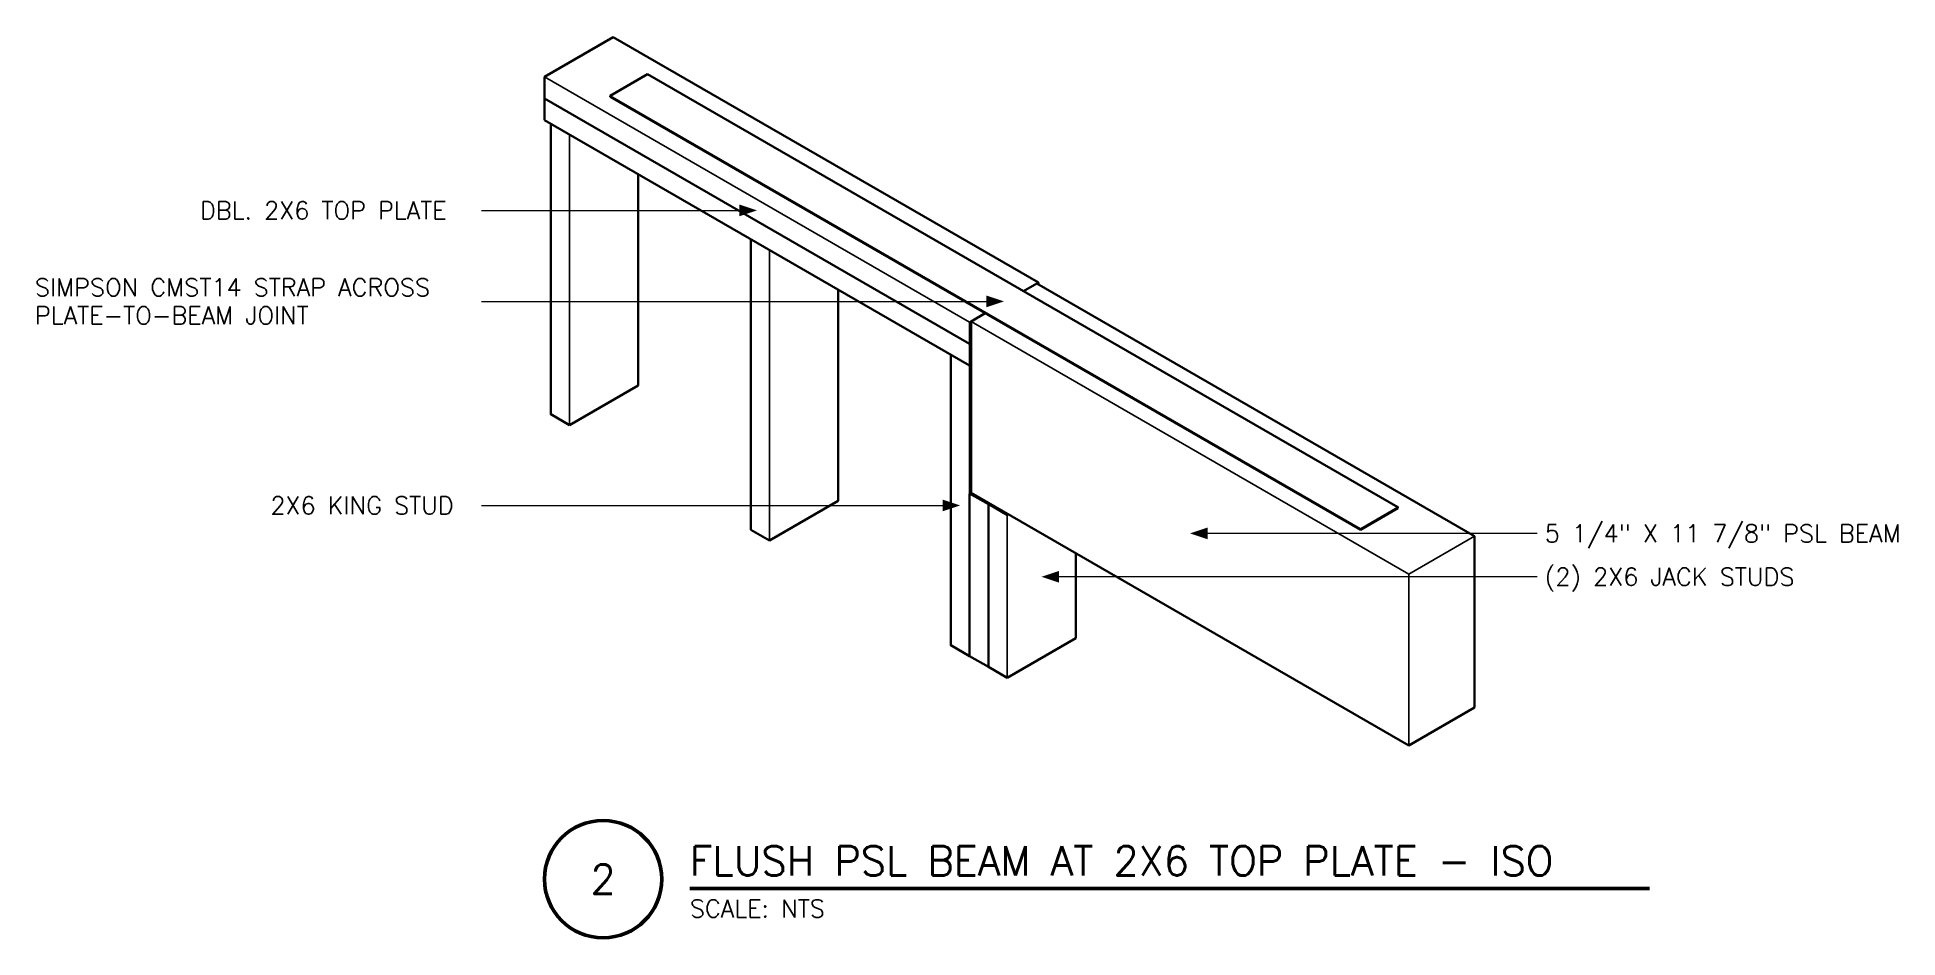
# Model space of a CAD drawing. Header units: inches. Extents: x -65 to 64, y 54 to 117.
import ezdxf
from ezdxf.enums import TextEntityAlignment as Align

# ---------------------------------------------------------------- set-up
doc = ezdxf.new("R2010")
doc.units = ezdxf.units.IN
doc.header["$MEASUREMENT"] = 0
for name, color, linetype, lineweight in [('S-ANNO-NOTE', 7, 'CONTINUOUS', 18), ('S-ANNO-TTLB', 7, 'CONTINUOUS', 50), ('S-DETL-BYND', 7, 'CONTINUOUS', 25), ('S-DETL-CUT', 7, 'CONTINUOUS', 50)]:
    doc.layers.add(name, color=color, linetype=linetype, lineweight=lineweight)
doc.styles.add('KERF', font='romans.shx')

msp = doc.modelspace()

# ---------------------------------------------------------------- hatches: boundary and pattern name
at = {"layer": 'S-ANNO-NOTE', "lineweight": 50}
for points in [[(-14.722432, 104.875), (-15.941182, 105.28125), (-15.941182, 104.46875)], [(2.38157, 98.5747), (1.16282, 98.98095), (1.16282, 98.16845)], [(-0.649519, 84.4375), (-1.868269, 84.84375), (-1.868269, 84.03125)], [(15.263698, 82.5), (16.482448, 82.09375), (16.482448, 82.90625)], [(4.979646, 79.5), (6.198396, 79.09375), (6.198396, 79.90625)]]:
    msp.add_hatch(color=256, dxfattribs=at).paths.add_polyline_path(points)

# ---------------------------------------------------------------- linework, layer by layer
at = {"layer": 'S-ANNO-NOTE', "lineweight": 18}
for points in [[(-33.799864, 104.875), (-32.174864, 104.875), (-15.941182, 104.875)], [(-33.799864, 98.5747), (-32.174864, 98.5747), (1.16282, 98.5747)], [(-33.799864, 84.4375), (-32.174864, 84.4375), (-1.868269, 84.4375)], [(39.320776, 82.5), (37.695776, 82.5), (16.482448, 82.5)], [(39.320776, 79.5), (37.695776, 79.5), (6.198396, 79.5)]]:
    msp.add_lwpolyline(points, dxfattribs=at)
at = {"layer": 'S-ANNO-TTLB', "lineweight": 50}
msp.add_lwpolyline([(-29.444864, 58.55, 1), (-21.319864, 58.55, 1)], format="xyb", close=True, dxfattribs=at)
msp.add_lwpolyline([(-19.369864, 57.9), (47.081029, 57.9)], dxfattribs=at)
at = {"layer": 'S-DETL-BYND', "lineweight": 25}
for points in [[(0, 95.625), (0, 97.125), (-29.444864, 114.125)], [(27.063294, 82.75), (27.063294, 82.8247), (-24.89823, 112.8247)], [(-27.712813, 90), (-27.712813, 110.125), (-29.011851, 110.875)], [(-13.856406, 82), (-13.856406, 102.125), (-15.155445, 102.875)], [(4.76314, 99.875), (3.7453, 99.28735)], [(1.082532, 97.75), (0, 97.125)], [(30.419142, 67.8125), (30.419142, 79.6875), (0.108253, 97.1875)], [(0, 94.125), (0, 95.625)], [(0, 74), (0, 94.125), (-1.299038, 94.875)], [(1.299038, 84.5), (0, 85.25)], [(2.598076, 72.5), (2.598076, 83.75), (1.299038, 84.5)], [(2.706329, 83.8125), (2.598076, 83.75)], [(29.66137, 84.3247), (27.063294, 82.8247)], [(34.965776, 82.3125), (30.419142, 79.6875)]]:
    msp.add_lwpolyline(points, dxfattribs=at)
at = {"layer": 'S-DETL-CUT', "lineweight": 35}
for points in [[(-24.681724, 116.875), (-29.444864, 114.125)], [(4.76314, 99.75), (4.76314, 99.875), (-24.681724, 116.875)], [(-29.444864, 114.125), (-29.444864, 112.625)], [(-22.300154, 114.3247), (-24.89823, 112.8247)], [(29.66137, 84.25), (29.66137, 84.3247), (-22.300154, 114.3247)], [(-29.444864, 112.625), (-29.444864, 111.125)], [(-29.444864, 112.625), (0, 95.625)], [(-24.89823, 112.8247), (-24.89823, 112.75)], [(-24.89823, 112.75), (27.063294, 82.75)], [(-29.444864, 111.125), (0, 94.125)], [(-29.011851, 110.875), (-29.011851, 90.75), (-27.712813, 90)], [(-22.949673, 92.75), (-22.949673, 107.375)], [(-15.155445, 102.875), (-15.155445, 82.75), (-13.856406, 82)], [(-9.093267, 84.75), (-9.093267, 99.375)], [(4.654887, 99.8125), (3.7453, 99.28735)], [(34.965776, 70.4375), (34.965776, 82.3125), (4.654887, 99.8125)], [(1.082532, 97.75), (0.108253, 97.1875)], [(0.108253, 97.1875), (0.108253, 85.3125)], [(0.108253, 95.6875), (0, 95.625)], [(-1.299038, 94.875), (-1.299038, 74.75), (0, 74)], [(0.108253, 94.1875), (0, 94.125)], [(-22.949673, 92.75), (-27.712813, 90)], [(0.108253, 85.3125), (0, 85.25)], [(0, 85.25), (0, 74), (1.299038, 73.25)], [(0.108253, 85.3125), (30.419142, 67.8125)], [(-9.093267, 84.75), (-13.856406, 82)], [(1.407291, 84.5625), (1.299038, 84.5)], [(1.299038, 84.5), (1.299038, 73.25), (2.598076, 72.5)], [(29.66137, 84.25), (27.063294, 82.75)], [(7.361216, 75.25), (7.361216, 81.125)], [(7.361216, 75.25), (2.598076, 72.5)], [(34.965776, 70.4375), (30.419142, 67.8125)]]:
    msp.add_lwpolyline(points, dxfattribs=at)

# ---------------------------------------------------------------- texts
at = {"layer": 'S-ANNO-NOTE', "lineweight": 18, "style": 'KERF'}
for s, p in [('DBL. 2X6 TOP PLATE', (-53.297542, 104.265625)), ('SIMPSON CMST14 STRAP ACROSS', (-64.730578, 98.940325)), ('PLATE-TO-BEAM JOINT', (-64.730578, 96.990325)), ('2X6 KING STUD', (-48.422542, 83.828125)), ('5 1/4" X 11 7/8" PSL BEAM', (39.840776, 81.890625)), ('(2) 2X6 JACK STUDS', (39.840776, 78.890625))]:
    msp.add_text(s, height=1.21875, dxfattribs=at).set_placement(p)
at = {"layer": 'S-ANNO-TTLB', "lineweight": 50, "style": 'KERF'}
msp.add_text('FLUSH PSL BEAM AT 2X6 TOP PLATE - ISO', height=2.03125, dxfattribs=at).set_placement((-19.369864, 58.81))
msp.add_text('2', height=2.03125, dxfattribs=at).set_placement((-25.382364, 58.55), align=Align.MIDDLE_CENTER)
at = {"layer": 'S-ANNO-TTLB', "lineweight": 18, "style": 'KERF'}
msp.add_text('SCALE: NTS', height=1.21875, dxfattribs=at).set_placement((-19.369864, 55.90125))

doc.saveas('drawing.dxf')
